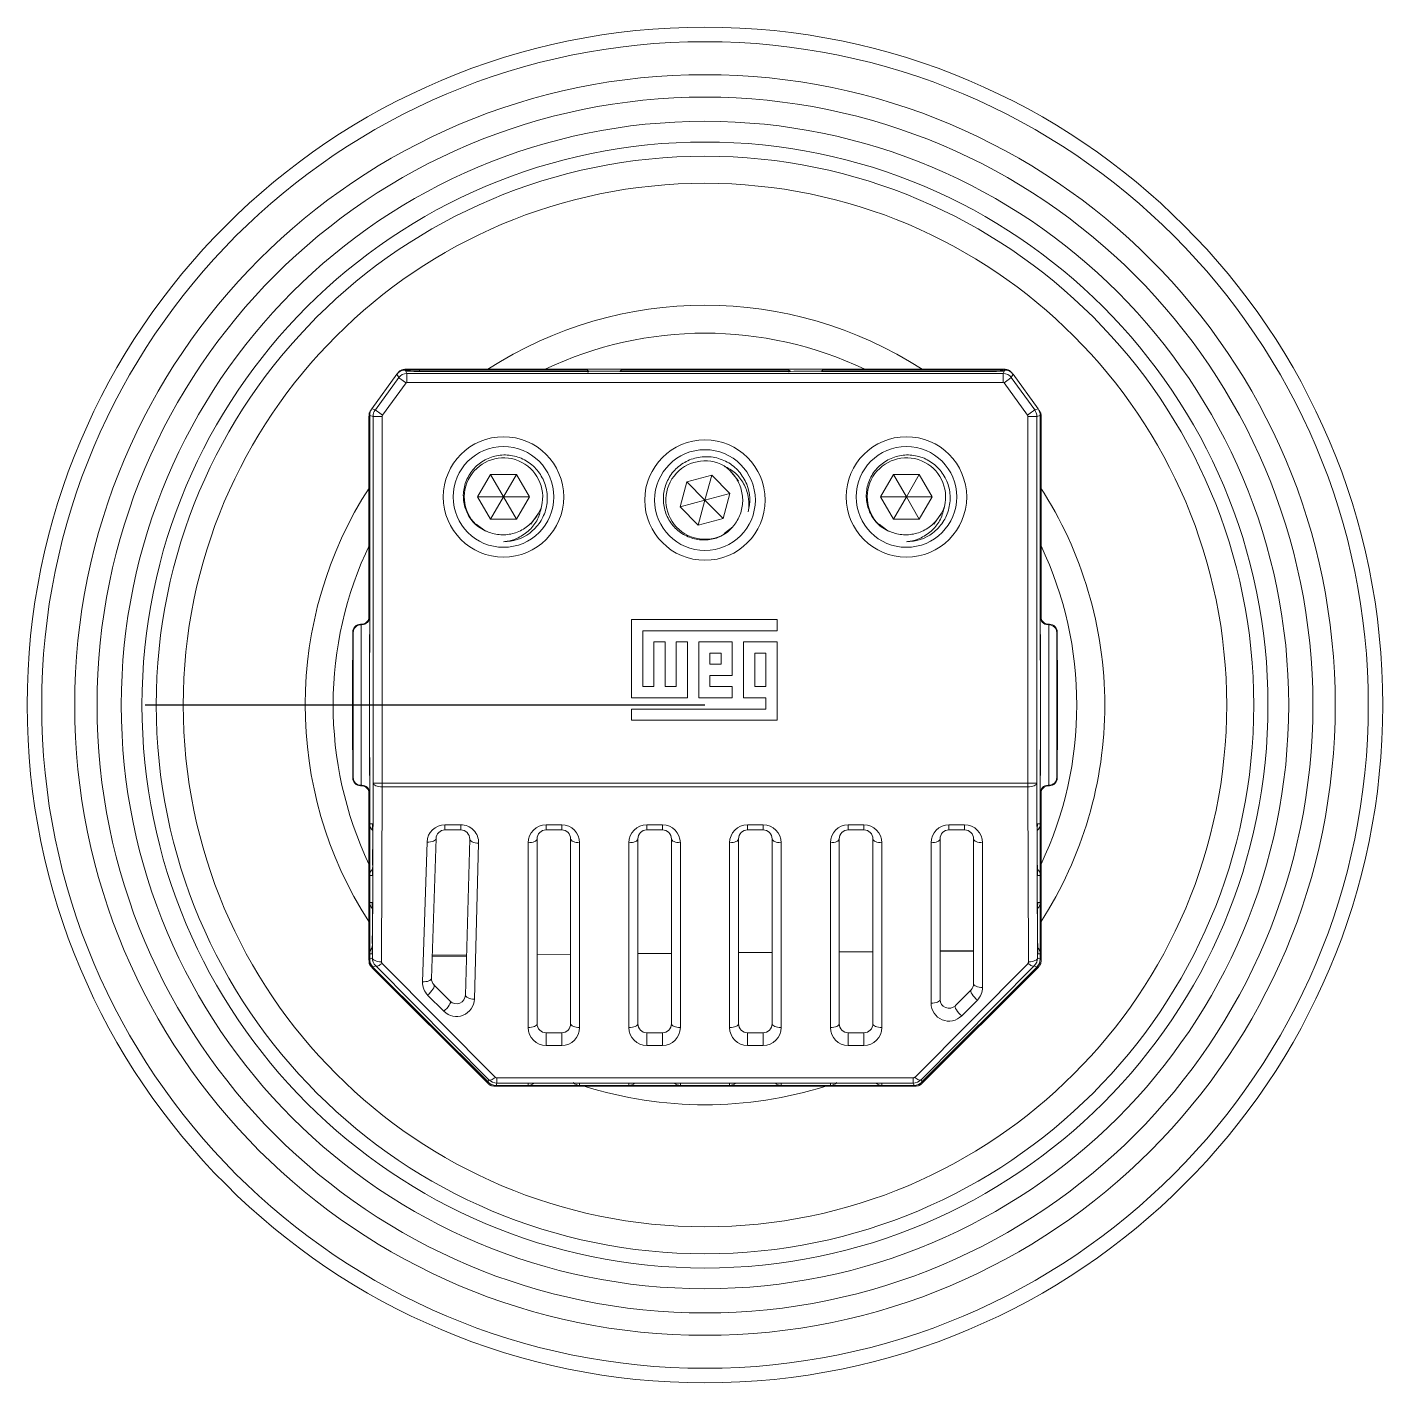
# Model space of a CAD drawing. Header units: millimetres. Extents: x 1004 to 59588, y 686 to 38112.
# Drawn here: x 44292.4 to 44413.6, y 35590.8 to 35711.9 of the extents above; entities that cross this region are included whole.
import ezdxf

# ---------------------------------------------------------------- set-up
doc = ezdxf.new("R2010")
doc.units = ezdxf.units.MM

msp = doc.modelspace()

# ---------------------------------------------------------------- linework, layer by layer
at = {"color": 7, "linetype": 'Continuous', "lineweight": 15}
for p, q in [((44323.25, 35677.85), (44325.49, 35680.93)), ((44323.56, 35677.75), (44325.65, 35680.63)), ((44325.65, 35680.63), (44325.49, 35680.93)), ((44326.22, 35681.31), (44326.38, 35681)), ((44326.22, 35681.31), (44326.29, 35681.31)), ((44326.29, 35681.2), (44326.29, 35681.31)), ((44326.34, 35681.38), (44326.37, 35681.31)), ((44379.69, 35681.38), (44326.34, 35681.38)), ((44327.51, 35681.31), (44326.37, 35681.31)), ((44326.38, 35681), (44326.38, 35680.2)), ((44326.38, 35681), (44379.65, 35681)), ((44342.51, 35681.31), (44327.51, 35681.31)), ((44327.51, 35681.31), (44327.51, 35681.31)), ((44327.51, 35681.31), (44327.51, 35681.18)), ((44340.71, 35681.18), (44328.89, 35681.18)), ((44342.61, 35681.21), (44342.51, 35681.31)), ((44342.51, 35681.31), (44342.51, 35681.13)), ((44342.51, 35681.31), (44342.51, 35681.31)), ((44342.61, 35681.21), (44342.61, 35681.11)), ((44345.42, 35681.21), (44342.61, 35681.21)), ((44343.23, 35681.2), (44343.23, 35681.2)), ((44343.31, 35681.21), (44343.31, 35681.2)), ((44343.31, 35681.21), (44344.71, 35681.21)), ((44344.71, 35681.2), (44344.71, 35681.21)), ((44344.71, 35681.21), (44344.83, 35681.2)), ((44345.42, 35681.21), (44345.51, 35681.31)), ((44345.42, 35681.19), (44345.42, 35681.21)), ((44345.51, 35681.31), (44345.51, 35681.19)), ((44360.51, 35681.31), (44345.51, 35681.31)), ((44345.51, 35681.31), (44345.51, 35681.31)), ((44358.71, 35681.18), (44347.31, 35681.18)), ((44360.61, 35681.21), (44360.51, 35681.31)), ((44360.51, 35681.31), (44360.51, 35681.13)), ((44360.51, 35681.31), (44360.51, 35681.31)), ((44363.42, 35681.21), (44361.23, 35681.21)), ((44361.23, 35681.2), (44361.23, 35681.2)), ((44361.31, 35681.21), (44361.31, 35681.2)), ((44361.31, 35681.21), (44362.71, 35681.21)), ((44362.71, 35681.2), (44362.71, 35681.21)), ((44362.71, 35681.21), (44362.83, 35681.2)), ((44363.42, 35681.21), (44363.51, 35681.31)), ((44363.42, 35681.19), (44363.42, 35681.21)), ((44363.51, 35681.31), (44363.51, 35681.19)), ((44378.51, 35681.31), (44363.51, 35681.31)), ((44363.51, 35681.31), (44363.51, 35681.31)), ((44377.13, 35681.18), (44365.31, 35681.18)), ((44378.51, 35681.31), (44378.51, 35681.31)), ((44379.65, 35681.31), (44378.51, 35681.31)), ((44379.65, 35681.31), (44379.69, 35681.38)), ((44379.65, 35681), (44379.8, 35681.31)), ((44379.65, 35681.2), (44379.65, 35681.2)), ((44379.65, 35680.2), (44379.65, 35681)), ((44379.73, 35681.31), (44379.73, 35681.2)), ((44379.73, 35681.31), (44379.8, 35681.31)), ((44380.53, 35680.93), (44380.37, 35680.63)), ((44380.37, 35680.63), (44382.47, 35677.75)), ((44380.53, 35680.93), (44382.77, 35677.85)), ((44326.3, 35680.16), (44324.2, 35677.28)), ((44326.3, 35680.16), (44326.38, 35680.2)), ((44379.65, 35680.2), (44326.38, 35680.2)), ((44379.65, 35680.2), (44379.73, 35680.16)), ((44381.82, 35677.28), (44379.73, 35680.16)), ((44323.06, 35677.12), (44322.99, 35677.15)), ((44322.99, 35677.15), (44322.99, 35659.12)), ((44323.36, 35677.16), (44323.06, 35677.26)), ((44323.06, 35657.38), (44323.06, 35677.26)), ((44323.06, 35677.12), (44323.06, 35659.26)), ((44323.18, 35677.74), (44323.19, 35677.76)), ((44323.25, 35677.85), (44323.56, 35677.75)), ((44323.36, 35644.4), (44323.36, 35677.16)), ((44324.16, 35677.16), (44323.36, 35677.16)), ((44324.16, 35677.16), (44324.16, 35644.4)), ((44382.66, 35677.16), (44381.86, 35677.16)), ((44381.86, 35644.4), (44381.86, 35677.16)), ((44382.47, 35677.75), (44382.77, 35677.85)), ((44382.96, 35677.26), (44382.66, 35677.16)), ((44382.66, 35677.16), (44382.66, 35644.4)), ((44382.83, 35677.76), (44382.85, 35677.74)), ((44382.96, 35677.26), (44382.96, 35657.38)), ((44383.04, 35677.15), (44382.96, 35677.12)), ((44382.96, 35659.26), (44382.96, 35677.12)), ((44383.04, 35659.12), (44383.04, 35677.15)), ((44355.24, 35672.32), (44356, 35671.4)), ((44333.86, 35671.97), (44332.7, 35669.97)), ((44336.17, 35671.97), (44333.86, 35671.97)), ((44335.01, 35669.97), (44333.86, 35671.97)), ((44335.01, 35669.97), (44336.17, 35671.97)), ((44337.32, 35669.97), (44336.17, 35671.97)), ((44351.38, 35671.32), (44350.78, 35669.1)), ((44353.61, 35671.92), (44351.38, 35671.32)), ((44353.01, 35669.69), (44351.38, 35671.32)), ((44353.01, 35669.69), (44353.61, 35671.92)), ((44355.24, 35670.28), (44353.61, 35671.92)), ((44369.85, 35671.97), (44368.7, 35669.97)), ((44372.16, 35671.97), (44369.85, 35671.97)), ((44371.01, 35669.97), (44369.85, 35671.97)), ((44371.01, 35669.97), (44372.16, 35671.97)), ((44373.32, 35669.97), (44372.16, 35671.97)), ((44332.7, 35669.97), (44333.86, 35667.97)), ((44335.01, 35669.97), (44332.7, 35669.97)), ((44335.01, 35669.97), (44333.86, 35667.97)), ((44335.01, 35669.97), (44336.17, 35667.97)), ((44335.01, 35669.97), (44337.32, 35669.97)), ((44336.17, 35667.97), (44337.32, 35669.97)), ((44353.01, 35669.69), (44350.78, 35669.1)), ((44353.01, 35669.69), (44352.41, 35667.46)), ((44353.01, 35669.69), (44355.24, 35670.28)), ((44353.01, 35669.69), (44354.64, 35668.05)), ((44354.64, 35668.05), (44355.24, 35670.28)), ((44368.7, 35669.97), (44369.85, 35667.97)), ((44371.01, 35669.97), (44368.7, 35669.97)), ((44371.01, 35669.97), (44369.85, 35667.97)), ((44371.01, 35669.97), (44372.16, 35667.97)), ((44371.01, 35669.97), (44373.32, 35669.97)), ((44372.16, 35667.97), (44373.32, 35669.97)), ((44338.13, 35668.51), (44337.45, 35667.53)), ((44350.78, 35669.1), (44352.41, 35667.46)), ((44374.13, 35668.51), (44373.45, 35667.53)), ((44333.36, 35666.95), (44332.58, 35667.53)), ((44333.36, 35666.95), (44332.77, 35667.29)), ((44333.86, 35667.97), (44336.17, 35667.97)), ((44352.41, 35667.46), (44354.64, 35668.05)), ((44355.5, 35667.31), (44354.73, 35666.7)), ((44355.5, 35667.31), (44355.02, 35666.82)), ((44369.36, 35666.95), (44368.57, 35667.53)), ((44369.36, 35666.95), (44368.76, 35667.29)), ((44369.85, 35667.97), (44372.16, 35667.97)), ((44323.01, 35659.3), (44323.06, 35659.26)), ((44346.45, 35659.02), (44346.45, 35652.02)), ((44359.45, 35659.02), (44346.45, 35659.02)), ((44359.45, 35658.02), (44359.45, 35659.02)), ((44382.96, 35659.26), (44383.01, 35659.3)), ((44321.58, 35657.86), (44321.54, 35657.9)), ((44321.54, 35657.9), (44321.54, 35644.86)), ((44321.58, 35644.9), (44321.58, 35657.86)), ((44322.24, 35658.6), (44322.29, 35658.56)), ((44322.31, 35658.6), (44322.24, 35658.6)), ((44322.28, 35658.56), (44322.28, 35644.21)), ((44322.36, 35658.56), (44322.29, 35658.56)), ((44322.36, 35658.56), (44322.31, 35658.6)), ((44323.03, 35645.07), (44323.03, 35657.69)), ((44347.45, 35658.02), (44359.45, 35658.02)), ((44347.45, 35653.02), (44347.45, 35658.02)), ((44382.99, 35657.69), (44382.99, 35645.07)), ((44383.71, 35658.6), (44383.66, 35658.56)), ((44383.73, 35658.56), (44383.66, 35658.56)), ((44383.78, 35658.6), (44383.71, 35658.6)), ((44383.73, 35658.56), (44383.78, 35658.6)), ((44383.74, 35644.21), (44383.74, 35658.56)), ((44384.48, 35657.9), (44384.44, 35657.86)), ((44384.44, 35657.86), (44384.44, 35644.9)), ((44384.48, 35644.86), (44384.48, 35657.9)), ((44348.45, 35657.02), (44348.45, 35653.02)), ((44349.45, 35657.02), (44348.45, 35657.02)), ((44349.45, 35653.02), (44349.45, 35657.02)), ((44350.45, 35657.02), (44350.45, 35653.02)), ((44351.45, 35657.02), (44350.45, 35657.02)), ((44351.45, 35652.02), (44351.45, 35657.02)), ((44352.45, 35657.02), (44352.45, 35652.02)), ((44355.45, 35657.02), (44352.45, 35657.02)), ((44355.45, 35654.02), (44355.45, 35657.02)), ((44359.45, 35657.02), (44356.45, 35657.02)), ((44356.45, 35657.02), (44356.45, 35652.02)), ((44359.45, 35650.02), (44359.45, 35657.02)), ((44321.51, 35655.21), (44321.51, 35647.55)), ((44353.45, 35656.02), (44353.45, 35655.02)), ((44354.45, 35656.02), (44353.45, 35656.02)), ((44353.45, 35655.02), (44354.45, 35655.02)), ((44354.45, 35655.02), (44354.45, 35656.02)), ((44357.45, 35656.02), (44357.45, 35653.02)), ((44358.45, 35656.02), (44357.45, 35656.02)), ((44358.45, 35653.02), (44358.45, 35656.02)), ((44384.51, 35655.21), (44384.51, 35647.55)), ((44353.45, 35654.02), (44355.45, 35654.02)), ((44353.45, 35653.02), (44353.45, 35654.02)), ((44348.45, 35653.02), (44347.45, 35653.02)), ((44350.45, 35653.02), (44349.45, 35653.02)), ((44355.45, 35653.02), (44353.45, 35653.02)), ((44355.45, 35652.02), (44355.45, 35653.02)), ((44357.45, 35653.02), (44358.45, 35653.02)), ((44346.45, 35652.02), (44351.45, 35652.02)), ((44352.45, 35652.02), (44355.45, 35652.02)), ((44356.45, 35652.02), (44358.45, 35652.02)), ((44358.45, 35652.02), (44358.45, 35651.02)), ((44346.45, 35651.02), (44346.45, 35650.02)), ((44358.45, 35651.02), (44346.45, 35651.02)), ((44346.45, 35650.02), (44359.45, 35650.02)), ((44323.06, 35640.75), (44323.06, 35645.39)), ((44382.96, 35645.39), (44382.96, 35640.75)), ((44321.54, 35644.86), (44321.58, 35644.9)), ((44322.29, 35644.21), (44322.24, 35644.16)), ((44322.24, 35644.16), (44322.31, 35644.16)), ((44322.29, 35644.21), (44322.36, 35644.21)), ((44322.31, 35644.16), (44322.36, 35644.21)), ((44323.3, 35628.78), (44323.36, 35644.4)), ((44323.36, 35644.4), (44324.16, 35644.4)), ((44324.16, 35644.4), (44381.86, 35644.4)), ((44324.16, 35644.06), (44324.16, 35644.4)), ((44381.86, 35644.4), (44382.66, 35644.4)), ((44381.86, 35644.4), (44381.86, 35644.06)), ((44382.66, 35644.4), (44382.72, 35628.78)), ((44383.66, 35644.21), (44383.73, 35644.21)), ((44383.66, 35644.21), (44383.71, 35644.16)), ((44383.71, 35644.16), (44383.78, 35644.16)), ((44383.78, 35644.16), (44383.73, 35644.21)), ((44384.44, 35644.9), (44384.48, 35644.86)), ((44322.99, 35643.65), (44322.99, 35628.61)), ((44323.06, 35643.51), (44323.01, 35643.46)), ((44323.06, 35643.51), (44323.06, 35628.65)), ((44324.16, 35644.06), (44324.1, 35628.44)), ((44381.86, 35644.06), (44324.16, 35644.06)), ((44381.92, 35628.44), (44381.86, 35644.06)), ((44382.96, 35628.65), (44382.96, 35643.51)), ((44383.01, 35643.46), (44382.96, 35643.51)), ((44383.04, 35628.61), (44383.04, 35643.65)), ((44323.06, 35640.75), (44323.31, 35640.75)), ((44329.78, 35640.68), (44331.19, 35640.68)), ((44329.78, 35640.22), (44329.78, 35640.68)), ((44331.19, 35640.22), (44331.19, 35640.68)), ((44338.81, 35640.68), (44340.21, 35640.68)), ((44338.81, 35640.22), (44338.81, 35640.68)), ((44340.21, 35640.68), (44340.21, 35640.22)), ((44347.81, 35640.68), (44349.21, 35640.68)), ((44347.81, 35640.22), (44347.81, 35640.68)), ((44349.21, 35640.68), (44349.21, 35640.22)), ((44356.81, 35640.68), (44358.21, 35640.68)), ((44356.81, 35640.22), (44356.81, 35640.68)), ((44358.21, 35640.22), (44358.21, 35640.68)), ((44365.81, 35640.68), (44367.21, 35640.68)), ((44365.81, 35640.22), (44365.81, 35640.68)), ((44367.21, 35640.22), (44367.21, 35640.68)), ((44374.81, 35640.68), (44376.21, 35640.68)), ((44374.81, 35640.68), (44374.81, 35640.22)), ((44376.21, 35640.68), (44376.21, 35640.22)), ((44382.71, 35640.75), (44382.96, 35640.75)), ((44328.99, 35639.45), (44328.57, 35626.96)), ((44331.19, 35640.22), (44329.78, 35640.22)), ((44331.61, 35625.47), (44331.99, 35639.4)), ((44338.01, 35639.42), (44338.01, 35622.9)), ((44340.21, 35640.22), (44338.81, 35640.22)), ((44341.01, 35622.9), (44341.01, 35639.42)), ((44347.01, 35639.42), (44347.01, 35622.9)), ((44349.21, 35640.22), (44347.81, 35640.22)), ((44350.01, 35622.9), (44350.01, 35639.42)), ((44356.01, 35639.42), (44356.01, 35622.9)), ((44358.21, 35640.22), (44356.81, 35640.22)), ((44359.01, 35622.9), (44359.01, 35639.42)), ((44365.01, 35639.42), (44365.01, 35622.9)), ((44367.21, 35640.22), (44365.81, 35640.22)), ((44368.01, 35622.9), (44368.01, 35639.42)), ((44374.01, 35639.42), (44374.01, 35625.08)), ((44376.21, 35640.22), (44374.81, 35640.22)), ((44377.01, 35626.49), (44377.01, 35639.42)), ((44323.32, 35638.47), (44323.32, 35637.07)), ((44327.77, 35626.65), (44328.19, 35639.13)), ((44332.79, 35639.04), (44332.41, 35625.1)), ((44337.21, 35622.56), (44337.21, 35639.08)), ((44341.81, 35639.08), (44341.81, 35622.56)), ((44346.21, 35622.56), (44346.21, 35639.08)), ((44350.81, 35639.08), (44350.81, 35622.56)), ((44355.21, 35622.56), (44355.21, 35639.08)), ((44359.81, 35639.08), (44359.81, 35622.56)), ((44364.21, 35622.56), (44364.21, 35639.08)), ((44368.81, 35639.08), (44368.81, 35622.56)), ((44373.21, 35624.74), (44373.21, 35639.08)), ((44377.81, 35639.08), (44377.81, 35626.15)), ((44382.7, 35637.07), (44382.7, 35638.47)), ((44323.06, 35633.75), (44323.06, 35636.15)), ((44323.31, 35636.15), (44323.06, 35636.15)), ((44323.31, 35636.22), (44323.31, 35636.22)), ((44382.96, 35636.15), (44382.72, 35636.15)), ((44382.96, 35636.15), (44382.96, 35633.75)), ((44323.06, 35633.75), (44323.28, 35633.75)), ((44382.74, 35633.75), (44382.96, 35633.75)), ((44323.3, 35631.47), (44323.29, 35630.07)), ((44382.73, 35630.07), (44382.73, 35631.47)), ((44322.99, 35628.61), (44323.06, 35628.65)), ((44323.06, 35628.68), (44323.06, 35629.15)), ((44323.28, 35629.15), (44323.06, 35629.15)), ((44323.06, 35628.68), (44323.3, 35628.78)), ((44323.28, 35629.22), (44323.28, 35629.22)), ((44331.7, 35629.04), (44328.63, 35629.02)), ((44331.7, 35628.95), (44328.63, 35628.92)), ((44341.01, 35629.12), (44338.01, 35629.1)), ((44338.01, 35629.08), (44341.01, 35629.11)), ((44350.01, 35629.2), (44347.01, 35629.18)), ((44347.01, 35629.16), (44350.01, 35629.19)), ((44359.01, 35629.28), (44356.01, 35629.26)), ((44356.01, 35629.24), (44359.01, 35629.27)), ((44368.01, 35629.36), (44365.01, 35629.33)), ((44368.01, 35629.34), (44365.01, 35629.32)), ((44377.01, 35629.44), (44374.01, 35629.41)), ((44377.01, 35629.35), (44374.01, 35629.32)), ((44382.72, 35628.78), (44382.96, 35628.68)), ((44382.96, 35629.15), (44382.75, 35629.15)), ((44382.96, 35629.15), (44382.96, 35628.68)), ((44382.96, 35628.65), (44383.04, 35628.61)), ((44323.35, 35627.94), (44323.28, 35627.91)), ((44323.28, 35627.91), (44333.57, 35617.62)), ((44323.59, 35628.07), (44323.35, 35627.97)), ((44333.63, 35617.7), (44323.35, 35627.97)), ((44323.35, 35627.94), (44333.6, 35617.7)), ((44333.71, 35617.89), (44323.59, 35628.07)), ((44324.16, 35628.29), (44334.28, 35618.11)), ((44371.75, 35618.11), (44381.87, 35628.29)), ((44382.43, 35628.07), (44372.31, 35617.89)), ((44382.67, 35627.97), (44372.39, 35617.7)), ((44372.42, 35617.7), (44382.67, 35627.94)), ((44372.45, 35617.62), (44382.75, 35627.91)), ((44382.67, 35627.97), (44382.43, 35628.07)), ((44382.75, 35627.91), (44382.67, 35627.94)), ((44328.8, 35626.37), (44330.24, 35624.92)), ((44329.67, 35624.02), (44328.23, 35625.47)), ((44375.38, 35624.52), (44376.78, 35625.92)), ((44377.35, 35625.02), (44375.95, 35623.61)), ((44338.81, 35622.1), (44338.81, 35620.96)), ((44338.81, 35622.1), (44340.21, 35622.1)), ((44340.21, 35620.96), (44340.21, 35622.1)), ((44347.81, 35622.1), (44347.81, 35620.96)), ((44347.81, 35622.1), (44349.21, 35622.1)), ((44349.21, 35620.96), (44349.21, 35622.1)), ((44356.81, 35620.96), (44356.81, 35622.1)), ((44356.81, 35622.1), (44358.21, 35622.1)), ((44358.21, 35620.96), (44358.21, 35622.1)), ((44365.81, 35620.96), (44365.81, 35622.1)), ((44365.81, 35622.1), (44367.21, 35622.1)), ((44367.21, 35620.96), (44367.21, 35622.1)), ((44340.21, 35620.96), (44338.81, 35620.96)), ((44349.21, 35620.96), (44347.81, 35620.96)), ((44358.21, 35620.96), (44356.81, 35620.96)), ((44367.21, 35620.96), (44365.81, 35620.96)), ((44333.57, 35617.62), (44333.6, 35617.7)), ((44333.63, 35617.7), (44333.71, 35617.89)), ((44334.42, 35617.6), (44334.34, 35617.4)), ((44334.42, 35618.06), (44371.6, 35618.06)), ((44334.42, 35618.06), (44334.42, 35617.6)), ((44371.6, 35617.6), (44334.42, 35617.6)), ((44337.21, 35617.4), (44337.21, 35617.58)), ((44338.81, 35617.59), (44340.21, 35617.59)), ((44341.81, 35617.58), (44341.81, 35617.4)), ((44346.21, 35617.4), (44346.21, 35617.58)), ((44347.81, 35617.59), (44349.21, 35617.59)), ((44350.81, 35617.58), (44350.81, 35617.4)), ((44355.21, 35617.4), (44355.21, 35617.58)), ((44356.81, 35617.59), (44358.21, 35617.59)), ((44359.81, 35617.58), (44359.81, 35617.4)), ((44364.21, 35617.4), (44364.21, 35617.58)), ((44365.81, 35617.59), (44367.21, 35617.59)), ((44368.81, 35617.58), (44368.81, 35617.4)), ((44371.6, 35617.6), (44371.6, 35618.06)), ((44371.69, 35617.4), (44371.6, 35617.6)), ((44372.31, 35617.89), (44372.39, 35617.7)), ((44372.42, 35617.7), (44372.45, 35617.62)), ((44334.31, 35617.4), (44334.28, 35617.33)), ((44334.28, 35617.33), (44371.75, 35617.33)), ((44334.31, 35617.4), (44371.72, 35617.4)), ((44337.21, 35617.4), (44334.34, 35617.4)), ((44346.21, 35617.4), (44341.81, 35617.4)), ((44355.21, 35617.4), (44350.81, 35617.4)), ((44364.21, 35617.4), (44359.81, 35617.4)), ((44371.69, 35617.4), (44368.81, 35617.4)), ((44371.75, 35617.33), (44371.72, 35617.4))]:
    msp.add_line(p, q, dxfattribs=at)
at = {"color": 8, "linetype": 'Continuous', "lineweight": 15}
for p, q in [((44326.38, 35681.2), (44326.29, 35681.2)), ((44343.23, 35681.2), (44343.31, 35681.2)), ((44343.31, 35681.2), (44343.28, 35681.2)), ((44344.8, 35681.2), (44344.71, 35681.2)), ((44361.23, 35681.2), (44361.31, 35681.2)), ((44361.31, 35681.2), (44361.28, 35681.2)), ((44362.8, 35681.2), (44362.71, 35681.2)), ((44379.65, 35681.2), (44379.73, 35681.2)), ((44379.73, 35681.2), (44379.7, 35681.2)), ((44323.18, 35677.74), (44323.18, 35677.74)), ((44382.84, 35677.73), (44382.85, 35677.74)), ((44323.03, 35657.69), (44323.06, 35657.69)), ((44382.96, 35657.69), (44382.99, 35657.69)), ((44323.06, 35645.07), (44323.03, 35645.07)), ((44382.99, 35645.07), (44382.96, 35645.07)), ((44323.32, 35640.67), (44323.31, 35640.75)), ((44323.31, 35636.22), (44323.31, 35636.15)), ((44382.71, 35636.24), (44382.72, 35636.15)), ((44323.29, 35633.67), (44323.28, 35633.75)), ((44323.28, 35629.22), (44323.28, 35629.15)), ((44382.74, 35629.24), (44382.75, 35629.15)), ((44337.21, 35617.58), (44337.3, 35617.58)), ((44341.81, 35617.58), (44341.73, 35617.58)), ((44346.21, 35617.58), (44346.3, 35617.58)), ((44350.81, 35617.58), (44350.73, 35617.58)), ((44355.3, 35617.58), (44355.21, 35617.58)), ((44359.73, 35617.58), (44359.81, 35617.58)), ((44364.21, 35617.58), (44364.3, 35617.58)), ((44368.81, 35617.58), (44368.73, 35617.58))]:
    msp.add_line(p, q, dxfattribs=at)
msp.add_line((44353.01, 35651.38), (44303.01, 35651.38))
at = {"color": 7, "linetype": 'Continuous', "lineweight": 15, "flags": 128}
for points in [[(44326.3, 35680.16), (44326.17, 35680.25), (44326.05, 35680.34), (44325.94, 35680.42), (44325.84, 35680.49), (44325.76, 35680.55), (44325.7, 35680.59), (44325.66, 35680.62), (44325.65, 35680.63)], [(44380.37, 35680.63), (44380.36, 35680.62), (44380.32, 35680.59), (44380.26, 35680.55), (44380.18, 35680.49), (44380.09, 35680.42), (44379.97, 35680.34), (44379.85, 35680.25), (44379.73, 35680.16)], [(44323.56, 35677.75), (44323.57, 35677.74), (44323.61, 35677.71), (44323.67, 35677.67), (44323.75, 35677.61), (44323.84, 35677.54), (44323.96, 35677.46), (44324.08, 35677.37), (44324.2, 35677.28)], [(44381.82, 35677.28), (44381.95, 35677.37), (44382.07, 35677.46), (44382.18, 35677.54), (44382.28, 35677.61), (44382.36, 35677.67), (44382.42, 35677.71), (44382.45, 35677.74), (44382.47, 35677.75)], [(44321.54, 35655.44), (44321.53, 35655.37), (44321.51, 35655.21)], [(44384.51, 35655.21), (44384.5, 35655.37), (44384.48, 35655.44)], [(44321.51, 35647.55), (44321.53, 35647.4), (44321.54, 35647.33)], [(44384.48, 35647.33), (44384.5, 35647.4), (44384.51, 35647.55)], [(44323.36, 35644.4), (44323.38, 35644.34), (44323.43, 35644.27), (44323.5, 35644.21), (44323.6, 35644.16), (44323.72, 35644.12), (44323.86, 35644.09), (44324.01, 35644.07), (44324.16, 35644.06)], [(44381.86, 35644.06), (44382.01, 35644.07), (44382.16, 35644.09), (44382.3, 35644.12), (44382.42, 35644.16), (44382.52, 35644.21), (44382.6, 35644.27), (44382.64, 35644.34), (44382.66, 35644.4)], [(44328.99, 35639.45), (44328.97, 35639.38), (44328.92, 35639.32), (44328.85, 35639.27), (44328.75, 35639.22), (44328.63, 35639.18), (44328.49, 35639.15), (44328.34, 35639.14), (44328.19, 35639.13)], [(44331.99, 35639.4), (44332, 35639.33), (44332.05, 35639.27), (44332.12, 35639.21), (44332.22, 35639.15), (44332.34, 35639.11), (44332.48, 35639.07), (44332.63, 35639.05), (44332.79, 35639.04)], [(44338.01, 35639.42), (44338, 35639.36), (44337.95, 35639.29), (44337.88, 35639.23), (44337.78, 35639.18), (44337.66, 35639.14), (44337.52, 35639.11), (44337.37, 35639.09), (44337.21, 35639.08)], [(44341.81, 35639.08), (44341.65, 35639.09), (44341.5, 35639.11), (44341.37, 35639.14), (44341.25, 35639.18), (44341.15, 35639.23), (44341.07, 35639.29), (44341.03, 35639.36), (44341.01, 35639.42)], [(44347.01, 35639.42), (44347, 35639.36), (44346.95, 35639.29), (44346.88, 35639.23), (44346.78, 35639.18), (44346.66, 35639.14), (44346.52, 35639.11), (44346.37, 35639.09), (44346.21, 35639.08)], [(44350.81, 35639.08), (44350.65, 35639.09), (44350.5, 35639.11), (44350.37, 35639.14), (44350.25, 35639.18), (44350.15, 35639.23), (44350.07, 35639.29), (44350.03, 35639.36), (44350.01, 35639.42)], [(44356.01, 35639.42), (44356, 35639.36), (44355.95, 35639.29), (44355.88, 35639.23), (44355.78, 35639.18), (44355.66, 35639.14), (44355.52, 35639.11), (44355.37, 35639.09), (44355.21, 35639.08)], [(44359.01, 35639.42), (44359.03, 35639.36), (44359.07, 35639.29), (44359.15, 35639.23), (44359.25, 35639.18), (44359.37, 35639.14), (44359.5, 35639.11), (44359.65, 35639.09), (44359.81, 35639.08)], [(44365.01, 35639.42), (44365, 35639.36), (44364.95, 35639.29), (44364.88, 35639.23), (44364.78, 35639.18), (44364.66, 35639.14), (44364.52, 35639.11), (44364.37, 35639.09), (44364.21, 35639.08)], [(44368.01, 35639.42), (44368.03, 35639.36), (44368.07, 35639.29), (44368.15, 35639.23), (44368.25, 35639.18), (44368.37, 35639.14), (44368.5, 35639.11), (44368.65, 35639.09), (44368.81, 35639.08)], [(44373.21, 35639.08), (44373.37, 35639.09), (44373.52, 35639.11), (44373.66, 35639.14), (44373.78, 35639.18), (44373.88, 35639.23), (44373.95, 35639.29), (44374, 35639.36), (44374.01, 35639.42)], [(44377.81, 35639.08), (44377.65, 35639.09), (44377.5, 35639.11), (44377.37, 35639.14), (44377.25, 35639.18), (44377.15, 35639.23), (44377.07, 35639.29), (44377.03, 35639.36), (44377.01, 35639.42)], [(44323.3, 35628.78), (44323.32, 35628.71), (44323.36, 35628.65), (44323.44, 35628.59), (44323.54, 35628.54), (44323.66, 35628.49), (44323.79, 35628.46), (44323.94, 35628.44), (44324.1, 35628.44)], [(44381.92, 35628.44), (44382.08, 35628.44), (44382.23, 35628.46), (44382.37, 35628.49), (44382.49, 35628.54), (44382.59, 35628.59), (44382.66, 35628.65), (44382.71, 35628.71), (44382.72, 35628.78)], [(44324.16, 35628.29), (44324.06, 35628.22), (44323.97, 35628.16), (44323.89, 35628.11), (44323.81, 35628.08), (44323.74, 35628.05), (44323.68, 35628.04), (44323.63, 35628.05), (44323.59, 35628.07)], [(44382.43, 35628.07), (44382.39, 35628.05), (44382.35, 35628.04), (44382.29, 35628.05), (44382.21, 35628.08), (44382.13, 35628.11), (44382.05, 35628.16), (44381.96, 35628.22), (44381.87, 35628.29)], [(44327.77, 35626.65), (44327.92, 35626.65), (44328.07, 35626.67), (44328.21, 35626.69), (44328.33, 35626.73), (44328.43, 35626.78), (44328.5, 35626.84), (44328.55, 35626.9), (44328.57, 35626.96)], [(44328.23, 35625.47), (44328.37, 35625.59), (44328.5, 35625.72), (44328.62, 35625.86), (44328.71, 35626), (44328.78, 35626.12), (44328.82, 35626.23), (44328.82, 35626.32), (44328.8, 35626.37)], [(44377.01, 35626.49), (44377.03, 35626.42), (44377.07, 35626.36), (44377.15, 35626.3), (44377.25, 35626.25), (44377.37, 35626.2), (44377.5, 35626.17), (44377.65, 35626.15), (44377.81, 35626.15)], [(44329.67, 35624.02), (44329.81, 35624.14), (44329.94, 35624.27), (44330.06, 35624.41), (44330.15, 35624.55), (44330.22, 35624.67), (44330.26, 35624.78), (44330.27, 35624.87), (44330.24, 35624.92)], [(44332.41, 35625.1), (44332.25, 35625.11), (44332.1, 35625.13), (44331.96, 35625.17), (44331.84, 35625.22), (44331.74, 35625.27), (44331.66, 35625.33), (44331.62, 35625.4), (44331.61, 35625.47)], [(44374.01, 35625.08), (44374, 35625.01), (44373.95, 35624.95), (44373.88, 35624.89), (44373.78, 35624.84), (44373.66, 35624.79), (44373.52, 35624.76), (44373.37, 35624.74), (44373.21, 35624.74)], [(44376.78, 35625.92), (44376.75, 35625.87), (44376.76, 35625.78), (44376.8, 35625.67), (44376.87, 35625.55), (44376.96, 35625.41), (44377.08, 35625.27), (44377.21, 35625.14), (44377.35, 35625.02)], [(44375.38, 35624.52), (44375.35, 35624.46), (44375.36, 35624.37), (44375.4, 35624.26), (44375.47, 35624.14), (44375.56, 35624), (44375.68, 35623.86), (44375.81, 35623.73), (44375.95, 35623.61)], [(44338.01, 35622.9), (44338, 35622.84), (44337.95, 35622.77), (44337.88, 35622.71), (44337.78, 35622.66), (44337.66, 35622.62), (44337.52, 35622.59), (44337.37, 35622.57), (44337.21, 35622.56)], [(44341.81, 35622.56), (44341.65, 35622.57), (44341.5, 35622.59), (44341.37, 35622.62), (44341.25, 35622.66), (44341.15, 35622.71), (44341.07, 35622.77), (44341.03, 35622.84), (44341.01, 35622.9)], [(44347.01, 35622.9), (44347, 35622.84), (44346.95, 35622.77), (44346.88, 35622.71), (44346.78, 35622.66), (44346.66, 35622.62), (44346.52, 35622.59), (44346.37, 35622.57), (44346.21, 35622.56)], [(44350.81, 35622.56), (44350.65, 35622.57), (44350.5, 35622.59), (44350.37, 35622.62), (44350.25, 35622.66), (44350.15, 35622.71), (44350.07, 35622.77), (44350.03, 35622.84), (44350.01, 35622.9)], [(44355.21, 35622.56), (44355.37, 35622.57), (44355.52, 35622.59), (44355.66, 35622.62), (44355.78, 35622.66), (44355.88, 35622.71), (44355.95, 35622.77), (44356, 35622.84), (44356.01, 35622.9)], [(44359.81, 35622.56), (44359.65, 35622.57), (44359.5, 35622.59), (44359.37, 35622.62), (44359.25, 35622.66), (44359.15, 35622.71), (44359.07, 35622.77), (44359.03, 35622.84), (44359.01, 35622.9)], [(44364.21, 35622.56), (44364.37, 35622.57), (44364.52, 35622.59), (44364.66, 35622.62), (44364.78, 35622.66), (44364.88, 35622.71), (44364.95, 35622.77), (44365, 35622.84), (44365.01, 35622.9)], [(44368.81, 35622.56), (44368.65, 35622.57), (44368.5, 35622.59), (44368.37, 35622.62), (44368.25, 35622.66), (44368.15, 35622.71), (44368.07, 35622.77), (44368.03, 35622.84), (44368.01, 35622.9)], [(44333.71, 35617.89), (44333.75, 35617.87), (44333.8, 35617.87), (44333.86, 35617.87), (44333.93, 35617.9), (44334.01, 35617.93), (44334.09, 35617.98), (44334.18, 35618.04), (44334.28, 35618.11)], [(44371.75, 35618.11), (44371.84, 35618.04), (44371.93, 35617.98), (44372.02, 35617.93), (44372.1, 35617.9), (44372.17, 35617.87), (44372.23, 35617.87), (44372.28, 35617.87), (44372.31, 35617.89)]]:
    msp.add_lwpolyline(points, dxfattribs=at)
at = {"color": 8, "linetype": 'Continuous', "lineweight": 15, "flags": 128}
for points in [[(44326.35, 35681.2), (44326.34, 35681.2), (44326.29, 35681.2)], [(44344.77, 35681.2), (44344.76, 35681.2), (44344.71, 35681.2)], [(44362.77, 35681.2), (44362.76, 35681.2), (44362.71, 35681.2)]]:
    msp.add_lwpolyline(points, dxfattribs=at)
at = {"color": 7, "linetype": 'Continuous', "lineweight": 15}
for centre, radius in [((44353.01, 35651.38), 60.56), ((44353.01, 35651.38), 59.26), ((44353.01, 35651.38), 56.31), ((44353.01, 35651.38), 54.31), ((44353.01, 35651.38), 52.15), ((44353.01, 35651.38), 50.3), ((44353.01, 35651.38), 49.03), ((44353.01, 35651.38), 46.61), ((44335.01, 35669.97), 5.38), ((44335.01, 35669.97), 4.5), ((44353.01, 35669.69), 5.38), ((44371.01, 35669.97), 5.38), ((44371.01, 35669.97), 4.5), ((44353.01, 35669.69), 4.5)]:
    msp.add_circle(centre, radius, dxfattribs=at)
for centre, radius, start, end in [((44353.01, 35651.38), 35.72, 57.122, 122.878), ((44353.01, 35651.38), 33.22, 64.5589, 115.4411), ((44328.34, 35783.32), 102.14, 268.8846, 270.3097), ((44341.29, 35775.09), 93.91, 269.6453, 271.2134), ((44346.76, 35783.32), 102.14, 268.8846, 270.3097), ((44359.29, 35775.09), 93.91, 269.6453, 271.2134), ((44364.76, 35783.32), 102.14, 268.8846, 270.3097), ((44377.71, 35775.09), 93.91, 269.6453, 271.2134), ((44324.36, 35677.16), 0.2, 144.0032, 179.9986), ((44381.66, 35677.16), 0.2, 0.0014, 35.9968), ((44335.01, 35669.97), 3.5, 345.8881, 230.1054), ((44371.01, 35669.97), 3.5, 345.8881, 230.1054), ((44353.01, 35669.69), 3.5, 60.7576, 304.9749), ((44353.01, 35651.38), 35.72, 146.9804, 212.8006), ((44353.01, 35669.69), 4, 344.8695, 20.6436), ((44353.01, 35651.38), 35.72, 0, 33.0232), ((44335.01, 35669.97), 4, 270, 305.7741), ((44371.01, 35669.97), 4, 270, 305.7741), ((44353.01, 35651.38), 33.22, 154.3669, 205.3358), ((44353.01, 35651.38), 33.22, 0, 25.3358), ((44353.01, 35651.38), 33.22, 334.6642, 0), ((44353.01, 35651.38), 35.72, 327.1994, 0), ((44329.78, 35639.08), 1.6, 90, 178.0784), ((44331.19, 35639.08), 1.6, 358.4271, 90), ((44338.81, 35639.08), 1.6, 90, 180), ((44340.21, 35639.08), 1.6, 0, 90), ((44347.81, 35639.08), 1.6, 90, 180), ((44349.21, 35639.08), 1.6, 0, 90), ((44356.81, 35639.08), 1.6, 90, 180), ((44358.21, 35639.08), 1.6, 0, 90), ((44365.81, 35639.08), 1.6, 90, 180), ((44367.21, 35639.08), 1.6, 0, 90), ((44374.81, 35639.08), 1.6, 90, 180), ((44376.21, 35639.08), 1.6, 0, 90), ((44329.78, 35639.42), 0.8, 90, 178.0784), ((44331.19, 35639.42), 0.8, 358.4271, 90), ((44338.81, 35639.42), 0.8, 90, 180), ((44340.21, 35639.42), 0.8, 0, 90), ((44347.81, 35639.42), 0.8, 90, 180), ((44349.21, 35639.42), 0.8, 0, 90), ((44356.81, 35639.42), 0.8, 90, 180), ((44358.21, 35639.42), 0.8, 0, 90), ((44365.81, 35639.42), 0.8, 90, 180), ((44367.21, 35639.42), 0.8, 0, 90), ((44374.81, 35639.42), 0.8, 90, 180), ((44376.21, 35639.42), 0.8, 0, 90), ((44329.37, 35626.59), 1.6, 178.0784, 224.8315), ((44329.37, 35626.94), 0.8, 178.0784, 224.8315), ((44376.21, 35626.49), 0.8, 315.1685, 0), ((44376.21, 35626.15), 1.6, 315.1685, 0), ((44330.81, 35625.15), 1.6, 224.8315, 358.4271), ((44330.81, 35625.49), 0.8, 224.8315, 358.4271), ((44374.81, 35625.08), 0.8, 180, 315.1685), ((44374.81, 35624.74), 1.6, 180, 315.1685), ((44338.81, 35622.56), 1.6, 180, 270), ((44338.81, 35622.9), 0.8, 180, 270), ((44340.21, 35622.9), 0.8, 270, 0), ((44340.21, 35622.56), 1.6, 270, 0), ((44347.81, 35622.56), 1.6, 180, 270), ((44347.81, 35622.9), 0.8, 180, 270), ((44349.21, 35622.9), 0.8, 270, 0), ((44349.21, 35622.56), 1.6, 270, 0), ((44356.81, 35622.56), 1.6, 180, 270), ((44356.81, 35622.9), 0.8, 180, 270), ((44358.21, 35622.9), 0.8, 270, 0), ((44358.21, 35622.56), 1.6, 270, 0), ((44365.81, 35622.56), 1.6, 180, 270), ((44365.81, 35622.9), 0.8, 180, 270), ((44367.21, 35622.9), 0.8, 270, 0), ((44367.21, 35622.56), 1.6, 270, 0), ((44353.01, 35651.38), 35.72, 252.4153, 287.5847)]:
    msp.add_arc(centre, radius, start, end, dxfattribs=at)
for centre, major_axis, ratio, start_param, end_param in [((44326.22, 35680.41), (0.409, -0.802), 0.999952, 2.670358, 3.612827), ((44326.08, 35680.88), (0.732, 0.74), 0.461163, 1.624778, 1.808042), ((44326.38, 35680.1), (0.802, 0.409), 0.999963, 1.099562, 2.042031), ((44326.08, 35680.88), (1.03, 0.16), 0.461163, 1.251239, 1.516814), ((44326.29, 35680.51), (0, 0.8), 0.999962, 5.741918, 6.283185), ((44379.65, 35680.1), (0.802, -0.409), 0.999963, 1.099562, 2.042031), ((44379.94, 35680.88), (1.03, -0.16), 0.461163, 1.624778, 1.890354), ((44379.8, 35680.41), (-0.409, -0.802), 0.999952, 2.670358, 3.612827), ((44379.94, 35680.88), (-0.732, 0.74), 0.461163, 4.392831, 4.658407), ((44323.49, 35677.31), (0.1, 1.01), 0.483181, 1.516369, 1.781945), ((44323.49, 35677.31), (0.51, 0.88), 0.483181, 1.359648, 1.625224), ((44324.06, 35677.26), (0.951, -0.309), 0.999958, 2.827461, 3.455724), ((44324.36, 35677.16), (0.309, 0.951), 0.999975, 1.256665, 1.884928), ((44381.66, 35677.16), (-0.309, 0.951), 0.999975, 4.398257, 5.026521), ((44381.96, 35677.26), (-0.951, -0.309), 0.999958, 2.827461, 3.455724), ((44382.54, 35677.31), (-0.51, 0.88), 0.483181, 4.657961, 4.923537), ((44382.54, 35677.31), (-0.1, 1.01), 0.483181, 4.501241, 4.766817), ((44322.31, 35659.3), (-0.495, 0.495), 0.999924, 2.356233, 3.926953), ((44322.36, 35659.26), (-0.495, 0.495), 0.999924, 2.356233, 3.926953), ((44383.66, 35659.26), (-0.495, -0.495), 0.999924, 5.497825, 7.068545), ((44383.71, 35659.3), (-0.495, -0.495), 0.999924, 5.497825, 7.068545), ((44322.24, 35657.9), (0.495, -0.495), 0.999924, 2.356233, 3.926953), ((44322.28, 35657.86), (0.648, 0.268), 0.987735, 1.182442, 2.744511), ((44322.29, 35657.86), (0.495, -0.495), 0.999924, 2.356233, 2.364883), ((44323.04, 35657.69), (0, 1.5), 0.008727, 1.570796, 3.132866), ((44382.98, 35657.69), (0, 1.5), 0.008727, 3.150319, 4.712389), ((44383.73, 35657.86), (-0.495, -0.495), 0.999924, 3.918302, 3.926953), ((44383.74, 35657.86), (0.648, -0.268), 0.987735, 0.397081, 1.959151), ((44383.78, 35657.9), (-0.495, -0.495), 0.999924, 2.356233, 3.926953), ((44323.04, 35645.07), (0, 1.5), 0.008727, 0.008727, 1.570796), ((44382.98, 35645.07), (0, 1.5), 0.008727, 4.712389, 6.274459), ((44322.24, 35644.86), (0.495, 0.495), 0.999924, 2.356233, 3.926953), ((44322.28, 35644.9), (0.648, -0.268), 0.987735, 3.538674, 5.100744), ((44322.29, 35644.91), (0.495, 0.495), 0.999924, 3.918302, 3.926953), ((44322.31, 35643.46), (0.495, 0.495), 0.999924, 5.497825, 7.068545), ((44322.36, 35643.51), (0.495, 0.495), 0.999924, 5.497825, 7.068545), ((44383.66, 35643.51), (0.495, -0.495), 0.999924, 2.356233, 3.926953), ((44383.71, 35643.46), (0.495, -0.495), 0.999924, 2.356233, 3.926953), ((44383.73, 35644.91), (-0.495, 0.495), 0.999924, 2.356233, 2.364883), ((44383.74, 35644.9), (0.648, 0.268), 0.987735, 4.324034, 5.886104), ((44383.78, 35644.86), (-0.495, 0.495), 0.999924, 2.356233, 3.926953), ((44323.86, 35640.75), (-0.8, 0), 0.999962, 0, 0.833791), ((44323.31, 35639.15), (0, 1.6), 0.008727, 4.268772, 6.283185), ((44382.16, 35640.75), (-0.8, 0), 0.999962, 2.307802, 3.141593), ((44382.71, 35639.15), (0, 1.6), 0.008727, 0.420097, 2.014413), ((44323.31, 35637.75), (0, 1.6), 0.008727, 3.141593, 4.268772), ((44382.72, 35637.75), (0, 1.6), 0.008727, 2.014413, 2.943507), ((44323.86, 35636.15), (0.8, 0), 0.999962, 2.469687, 3.141593), ((44382.16, 35636.15), (0.8, 0), 0.999962, 0, 0.670351), ((44323.86, 35633.75), (-0.8, 0), 0.999962, 0, 0.783268), ((44323.28, 35632.15), (0, 1.6), 0.008727, 4.268772, 6.283185), ((44382.16, 35633.75), (-0.8, 0), 0.999962, 2.358325, 3.141593), ((44382.74, 35632.15), (0, 1.6), 0.008727, 0.420097, 2.014413), ((44323.86, 35629.15), (0.8, 0), 0.999962, 2.368743, 3.141593), ((44323.28, 35630.75), (0, 1.6), 0.008727, 3.141593, 4.268772), ((44382.75, 35630.75), (0, 1.6), 0.008727, 2.014413, 2.943507), ((44382.16, 35629.15), (0.8, 0), 0.999962, 0, 0.77285), ((44323.49, 35628.41), (-0.13, 1.02), 0.4734, 1.305779, 1.571355), ((44324.06, 35628.68), (0.924, 0.383), 0.999955, 2.748909, 3.534276), ((44324.06, 35628.65), (-0.924, -0.383), 0.999955, 5.890372, 6.675999), ((44324.3, 35628.78), (0.544, 0.84), 0.999111, 2.145758, 2.931124), ((44324.3, 35628.44), (0.112, 0.166), 0.9955, 2.163397, 2.948763), ((44381.72, 35628.44), (-0.112, 0.166), 0.9955, 3.334422, 4.119789), ((44381.72, 35628.78), (-0.544, 0.84), 0.999111, 3.352061, 4.137428), ((44381.96, 35628.68), (-0.924, 0.383), 0.999955, 2.748909, 3.534276), ((44381.96, 35628.65), (0.924, -0.383), 0.999955, 5.890372, 6.675999), ((44382.54, 35628.41), (0.13, 1.02), 0.4734, 4.71183, 4.977406), ((44323.49, 35628.41), (-0.628, 0.813), 0.4734, 1.570238, 1.835813), ((44382.54, 35628.41), (0.628, 0.813), 0.4734, 4.447372, 4.712948), ((44334.07, 35617.83), (0.813, -0.628), 0.473436, 4.447552, 4.713128), ((44334.31, 35618.4), (-0.383, -0.924), 0.999955, 5.890632, 6.675738), ((44334.34, 35618.4), (0.383, 0.924), 0.999955, 2.748909, 3.534276), ((44334.42, 35618.6), (0.19, 0.983), 0.999124, 2.546641, 3.332008), ((44334.42, 35618.26), (0.04, 0.197), 0.995471, 2.554014, 3.33938), ((44338.81, 35617.58), (1.6, 0), 0.008727, 1.570796, 3.141593), ((44337.21, 35618.2), (0, -0.8), 0.999962, 0, 0.697522), ((44340.21, 35617.58), (1.6, 0), 0.008727, 0, 1.570796), ((44341.81, 35618.2), (0, 0.8), 0.999962, 2.315159, 3.141593), ((44347.81, 35617.58), (1.6, 0), 0.008727, 1.570796, 3.141593), ((44346.21, 35618.2), (0, -0.8), 0.999962, 0, 0.697522), ((44349.21, 35617.58), (1.6, 0), 0.008727, 0, 1.570796), ((44350.81, 35618.2), (0, 0.8), 0.999962, 2.44407, 3.141593), ((44356.81, 35617.58), (1.6, 0), 0.008727, 1.570796, 3.141593), ((44355.21, 35618.2), (0, -0.8), 0.999962, 0, 0.697522), ((44358.21, 35617.58), (1.6, 0), 0.008727, 0, 1.570796), ((44359.81, 35618.2), (0, 0.8), 0.999962, 2.44407, 3.141593), ((44364.21, 35618.2), (0, -0.8), 0.999962, 0, 0.825333), ((44365.81, 35617.58), (1.6, 0), 0.008727, 1.570796, 3.141593), ((44367.21, 35617.58), (1.6, 0), 0.008727, 0, 1.570796), ((44368.81, 35618.2), (0, 0.8), 0.999962, 2.44407, 3.141593), ((44371.6, 35618.26), (-0.04, 0.197), 0.995471, 2.943805, 3.729171), ((44371.6, 35618.6), (-0.19, 0.983), 0.999124, 2.951178, 3.736544), ((44371.69, 35618.4), (-0.383, 0.924), 0.999955, 2.748909, 3.534276), ((44371.72, 35618.4), (0.383, -0.924), 0.999955, 5.890632, 6.675738), ((44371.95, 35617.83), (0.813, 0.628), 0.473436, 4.71165, 4.977225), ((44334.07, 35617.83), (1.02, -0.13), 0.473436, 4.71165, 4.977225), ((44371.95, 35617.83), (1.02, 0.13), 0.473436, 4.447552, 4.713128)]:
    msp.add_ellipse(centre, major_axis=major_axis, ratio=ratio, start_param=start_param, end_param=end_param, dxfattribs=at)
at = {"color": 8, "linetype": 'Continuous', "lineweight": 15}
for centre, start_param, end_param in [((44382.71, 35639.15), 0, 0.420097), ((44382.72, 35637.75), 2.943507, 3.141593), ((44382.74, 35632.15), 0, 0.420097), ((44382.75, 35630.75), 2.943507, 3.141593)]:
    msp.add_ellipse(centre, major_axis=(0, 1.6), ratio=0.008727, start_param=start_param, end_param=end_param, dxfattribs=at)
at = {"color": 7, "linetype": 'Continuous', "lineweight": 15}
for points, knots in [([(44325.87, 35681.29), (44325.83, 35681.27), (44325.79, 35681.25), (44325.73, 35681.2), (44325.71, 35681.18), (44325.7, 35681.18)], [0, 0, 0, 0, 0.5, 0.5, 1, 1, 1, 1]), ([(44326.07, 35681.36), (44326.06, 35681.36), (44326.03, 35681.35), (44325.96, 35681.33), (44325.91, 35681.31), (44325.87, 35681.29)], [0, 0, 0, 0, 0.5, 0.5, 1, 1, 1, 1]), ([(44326.39, 35681.2), (44326.38, 35681.2), (44326.37, 35681.2), (44326.37, 35681.2), (44326.38, 35681.2)], [0, 0, 0, 0, 0.574407, 1, 1, 1, 1]), ([(44344.81, 35681.2), (44344.8, 35681.2), (44344.79, 35681.2), (44344.79, 35681.2), (44344.8, 35681.2)], [0, 0, 0, 0, 0.574408, 1, 1, 1, 1]), ([(44362.81, 35681.2), (44362.8, 35681.2), (44362.78, 35681.2), (44362.79, 35681.2), (44362.79, 35681.2)], [0, 0, 0, 0, 0.574408, 1, 1, 1, 1]), ([(44380.15, 35681.29), (44380.11, 35681.31), (44380.07, 35681.33), (44380, 35681.35), (44379.96, 35681.36), (44379.96, 35681.36)], [0, 0, 0, 0, 0.5, 0.5, 1, 1, 1, 1]), ([(44380.32, 35681.18), (44380.32, 35681.18), (44380.29, 35681.2), (44380.23, 35681.25), (44380.19, 35681.27), (44380.15, 35681.29)], [0, 0, 0, 0, 0.5, 0.5, 1, 1, 1, 1]), ([(44337.35, 35666.73), (44337.68, 35667.03), (44338.35, 35667.65), (44338.88, 35668.93), (44338.98, 35670.28), (44338.61, 35671.57), (44337.85, 35672.66), (44336.77, 35673.42), (44335.52, 35673.77), (44334.23, 35673.69), (44333.05, 35673.18), (44332.12, 35672.32), (44331.53, 35671.2), (44331.35, 35669.97), (44331.6, 35668.76), (44332.13, 35667.85), (44332.6, 35667.44), (44332.77, 35667.29)], [0, 0, 0, 0, 0.072841, 0.145713, 0.217196, 0.288391, 0.358437, 0.42852, 0.49725, 0.565877, 0.63363, 0.70081, 0.767583, 0.833324, 0.899109, 0.963415, 1, 1, 1, 1]), ([(44356.75, 35671.1), (44356.54, 35671.5), (44356.12, 35672.31), (44355.03, 35673.15), (44353.75, 35673.59), (44352.41, 35673.58), (44351.16, 35673.12), (44350.14, 35672.29), (44349.48, 35671.16), (44349.22, 35669.9), (44349.4, 35668.63), (44349.99, 35667.5), (44350.91, 35666.65), (44352.06, 35666.16), (44353.29, 35666.08), (44354.31, 35666.35), (44354.83, 35666.7), (44355.02, 35666.82)], [0, 0, 0, 0, 0.072841, 0.145713, 0.217196, 0.288391, 0.358437, 0.42852, 0.49725, 0.565877, 0.63363, 0.70081, 0.767583, 0.833324, 0.899109, 0.963415, 1, 1, 1, 1]), ([(44373.35, 35666.73), (44373.68, 35667.03), (44374.35, 35667.65), (44374.87, 35668.93), (44374.97, 35670.28), (44374.61, 35671.57), (44373.84, 35672.66), (44372.77, 35673.42), (44371.51, 35673.77), (44370.22, 35673.69), (44369.05, 35673.18), (44368.11, 35672.32), (44367.53, 35671.2), (44367.35, 35669.97), (44367.6, 35668.76), (44368.13, 35667.85), (44368.59, 35667.44), (44368.76, 35667.29)], [0, 0, 0, 0, 0.072841, 0.145713, 0.217196, 0.288391, 0.358437, 0.42852, 0.49725, 0.565877, 0.633631, 0.70081, 0.767583, 0.833324, 0.899109, 0.963415, 1, 1, 1, 1]), ([(44354.72, 35672.74), (44355.07, 35672.55), (44355.78, 35672.16), (44356.52, 35671.17), (44356.9, 35670.11), (44356.96, 35669.23), (44356.89, 35668.79), (44356.87, 35668.64)], [0, 0, 0, 0, 0.240251, 0.480424, 0.727325, 0.913431, 1, 1, 1, 1]), ([(44354.72, 35672.74), (44354.86, 35672.64), (44355.04, 35672.51), (44355.2, 35672.35), (44355.24, 35672.32)], [0, 0, 0, 0, 0.780939, 1, 1, 1, 1]), ([(44355.24, 35672.32), (44355.31, 35672.24), (44355.66, 35671.88), (44356.16, 35671.1), (44356.44, 35669.9), (44356.31, 35668.68), (44355.92, 35667.87), (44355.61, 35667.44), (44355.53, 35667.34), (44355.5, 35667.31)], [0, 0, 0, 0, 0.05432, 0.274168, 0.494561, 0.711912, 0.92818, 0.977352, 1, 1, 1, 1]), ([(44338.13, 35668.51), (44338.08, 35668.42), (44337.82, 35667.99), (44337.2, 35667.3), (44336.12, 35666.71), (44334.91, 35666.52), (44334.02, 35666.69), (44333.52, 35666.88), (44333.4, 35666.93), (44333.36, 35666.95)], [0, 0, 0, 0, 0.05432, 0.274168, 0.494561, 0.711912, 0.928181, 0.977352, 1, 1, 1, 1]), ([(44338.41, 35669.12), (44338.31, 35668.73), (44338.13, 35667.94), (44337.36, 35666.97), (44336.43, 35666.33), (44335.61, 35666.04), (44335.16, 35665.99), (44335.01, 35665.97)], [0, 0, 0, 0, 0.240251, 0.480424, 0.727325, 0.913431, 1, 1, 1, 1]), ([(44338.41, 35669.12), (44338.35, 35668.95), (44338.27, 35668.74), (44338.16, 35668.55), (44338.13, 35668.51)], [0, 0, 0, 0, 0.780941, 1, 1, 1, 1]), ([(44374.13, 35668.51), (44374.08, 35668.42), (44373.82, 35667.99), (44373.2, 35667.3), (44372.11, 35666.71), (44370.9, 35666.52), (44370.01, 35666.69), (44369.52, 35666.88), (44369.4, 35666.93), (44369.36, 35666.95)], [0, 0, 0, 0, 0.05432, 0.274168, 0.494561, 0.711912, 0.92818, 0.977352, 1, 1, 1, 1]), ([(44374.4, 35669.12), (44374.31, 35668.73), (44374.12, 35667.94), (44373.36, 35666.97), (44372.43, 35666.33), (44371.6, 35666.04), (44371.15, 35665.99), (44371.01, 35665.97)], [0, 0, 0, 0, 0.240251, 0.480424, 0.727325, 0.913431, 1, 1, 1, 1]), ([(44374.4, 35669.12), (44374.34, 35668.95), (44374.26, 35668.74), (44374.15, 35668.55), (44374.13, 35668.51)], [0, 0, 0, 0, 0.780941, 1, 1, 1, 1]), ([(44323.06, 35657.38), (44323.06, 35657.14), (44323.06, 35656.92), (44323.06, 35656.49), (44323.06, 35656.29), (44323.05, 35655.94), (44323.05, 35655.78), (44323.05, 35655.48), (44323.05, 35655.35), (44323.05, 35655.21)], [0, 0, 0, 0, 0.25, 0.25, 0.5, 0.5, 0.75, 0.75, 1, 1, 1, 1]), ([(44382.96, 35657.38), (44382.96, 35657.14), (44382.96, 35656.92), (44382.96, 35656.49), (44382.97, 35656.29), (44382.97, 35655.94), (44382.97, 35655.78), (44382.97, 35655.48), (44382.97, 35655.35), (44382.98, 35655.21)], [0, 0, 0, 0, 0.25, 0.25, 0.5, 0.5, 0.75, 0.75, 1, 1, 1, 1]), ([(44323.06, 35645.39), (44323.06, 35645.62), (44323.06, 35645.85), (44323.06, 35646.28), (44323.06, 35646.48), (44323.05, 35646.83), (44323.05, 35646.99), (44323.05, 35647.28), (44323.05, 35647.42), (44323.05, 35647.55)], [0, 0, 0, 0, 0.25, 0.25, 0.5, 0.5, 0.75, 0.75, 1, 1, 1, 1]), ([(44382.96, 35645.39), (44382.96, 35645.62), (44382.96, 35645.85), (44382.96, 35646.28), (44382.97, 35646.48), (44382.97, 35646.83), (44382.97, 35646.99), (44382.97, 35647.28), (44382.97, 35647.42), (44382.98, 35647.55)], [0, 0, 0, 0, 0.25, 0.25, 0.5, 0.5, 0.75, 0.75, 1, 1, 1, 1]), ([(44323.31, 35640.69), (44323.31, 35640.69), (44323.31, 35640.69), (44323.31, 35640.69), (44323.31, 35640.69)], [0, 0, 0, 0, 0.660852, 1, 1, 1, 1]), ([(44382.71, 35640.58), (44382.71, 35640.6), (44382.71, 35640.67), (44382.71, 35640.7), (44382.71, 35640.69), (44382.71, 35640.69)], [0, 0, 0, 0, 0.3243888, 0.9784345, 1, 1, 1, 1]), ([(44382.71, 35636.22), (44382.71, 35636.22), (44382.71, 35636.22), (44382.71, 35636.22), (44382.71, 35636.22)], [0, 0, 0, 0, 0.526446, 1, 1, 1, 1]), ([(44323.29, 35633.69), (44323.29, 35633.69), (44323.29, 35633.69), (44323.29, 35633.69), (44323.29, 35633.69)], [0, 0, 0, 0, 0.660854, 1, 1, 1, 1]), ([(44382.73, 35633.58), (44382.73, 35633.6), (44382.74, 35633.67), (44382.74, 35633.7), (44382.74, 35633.69), (44382.74, 35633.69)], [0, 0, 0, 0, 0.3243888, 0.9784345, 1, 1, 1, 1]), ([(44382.74, 35629.22), (44382.74, 35629.22), (44382.74, 35629.22), (44382.74, 35629.22), (44382.74, 35629.22)], [0, 0, 0, 0, 0.526446, 1, 1, 1, 1]), ([(44323, 35628.35), (44323, 35628.34), (44323.01, 35628.32), (44323.02, 35628.28), (44323.03, 35628.25), (44323.04, 35628.22)], [0, 0, 0, 0, 0.5, 0.5, 1, 1, 1, 1]), ([(44323.04, 35628.22), (44323.05, 35628.2), (44323.07, 35628.17), (44323.09, 35628.13), (44323.1, 35628.11), (44323.1, 35628.11)], [0, 0, 0, 0, 0.5, 0.5, 1, 1, 1, 1]), ([(44382.92, 35628.11), (44382.93, 35628.11), (44382.94, 35628.13), (44382.96, 35628.17), (44382.97, 35628.2), (44382.98, 35628.22)], [0, 0, 0, 0, 0.5, 0.5, 1, 1, 1, 1]), ([(44382.98, 35628.22), (44382.99, 35628.25), (44383, 35628.28), (44383.02, 35628.32), (44383.02, 35628.34), (44383.02, 35628.35)], [0, 0, 0, 0, 0.5, 0.5, 1, 1, 1, 1]), ([(44333.77, 35617.44), (44333.78, 35617.44), (44333.79, 35617.43), (44333.83, 35617.41), (44333.86, 35617.4), (44333.89, 35617.38)], [0, 0, 0, 0, 0.5, 0.5, 1, 1, 1, 1]), ([(44333.89, 35617.38), (44333.91, 35617.37), (44333.94, 35617.36), (44333.99, 35617.35), (44334, 35617.35), (44334.01, 35617.35)], [0, 0, 0, 0, 0.5, 0.5, 1, 1, 1, 1]), ([(44372.02, 35617.35), (44372.02, 35617.35), (44372.04, 35617.35), (44372.08, 35617.36), (44372.11, 35617.37), (44372.14, 35617.38)], [0, 0, 0, 0, 0.5, 0.5, 1, 1, 1, 1]), ([(44372.14, 35617.38), (44372.17, 35617.4), (44372.19, 35617.41), (44372.23, 35617.43), (44372.25, 35617.44), (44372.25, 35617.44)], [0, 0, 0, 0, 0.5, 0.5, 1, 1, 1, 1])]:
    msp.add_open_spline(points, degree=3, knots=knots, dxfattribs=at)
for points in [[(44323.02, 35677.46), (44323.01, 35677.44), (44323, 35677.42), (44323, 35677.42)], [(44323.03, 35677.51), (44323.03, 35677.51), (44323.02, 35677.49), (44323.02, 35677.46)], [(44383.01, 35677.46), (44383, 35677.49), (44382.99, 35677.51), (44382.99, 35677.51)], [(44383.02, 35677.42), (44383.02, 35677.42), (44383.02, 35677.44), (44383.01, 35677.46)]]:
    msp.add_open_spline(points, degree=3, dxfattribs=at)

doc.saveas('drawing.dxf')
